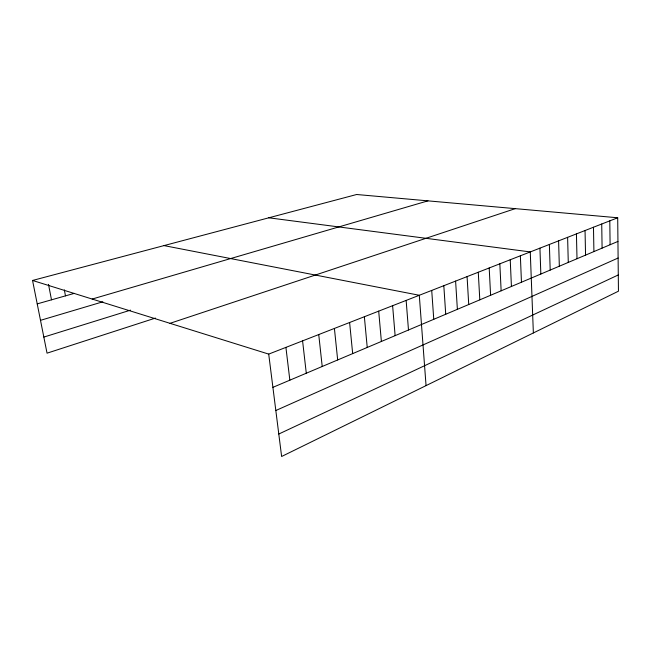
<?xml version="1.0" encoding="UTF-8"?>
<svg xmlns="http://www.w3.org/2000/svg" width="651" height="651" viewBox="0 0 651 651"><rect width="100%" height="100%" fill="white"/><g stroke="black" fill="none" stroke-linecap="round" stroke-linejoin="round"><path stroke-width="0.98" d="M278.791 434.03L618.287 274.942M275.821 410.521L618.108 258.024M272.899 387.345L617.937 241.423M268.708 354.103L617.701 217.768L618.45 291.192L281.623 456.497L268.708 354.103L32.55 280.459L47.043 353.167L155.426 318.079M170.001 323.327L515.283 208.637M43.837 337.08L130.558 310.136M40.5 320.333L102.834 301.804M92.182 299.053L427.951 200.858M37.221 303.887L74.263 293.373M32.55 280.459L356.65 194.503L617.701 217.768M268.806 217.8L530.264 251.921L533.364 332.946M164.011 245.598L419.293 295.277L426.055 385.612M48.491 284.365L51.502 299.834M64.335 289.874L65.474 295.871M285.911 347.382L289.85 380.176M302.585 340.872L306.287 373.226M318.738 334.557L322.212 366.489M334.411 328.438L337.674 359.954M349.611 322.497L352.671 353.607M364.365 316.736L367.229 347.447M378.695 311.137L381.38 341.466M392.618 305.701L395.124 335.656M406.143 300.412L408.486 330M431.719 290.419L433.761 319.315M443.819 285.699L445.723 314.254M455.602 281.094L457.376 309.331M467.084 276.602L468.728 304.522M478.273 272.232L479.803 299.842M489.194 267.968L490.602 295.277M499.838 263.81L501.14 290.818M510.229 259.749L511.426 286.473M520.361 255.786L521.459 282.225M539.931 248.145L540.843 274.03M549.371 244.459L550.193 270.075M558.599 240.854L559.331 266.21M567.615 237.33L568.274 262.426M576.428 233.888L577.006 258.732M585.046 230.519L585.558 255.119M593.476 227.223L593.915 251.579M601.727 224.001L602.094 248.121M609.8 220.852L610.101 244.735"/></g></svg>
